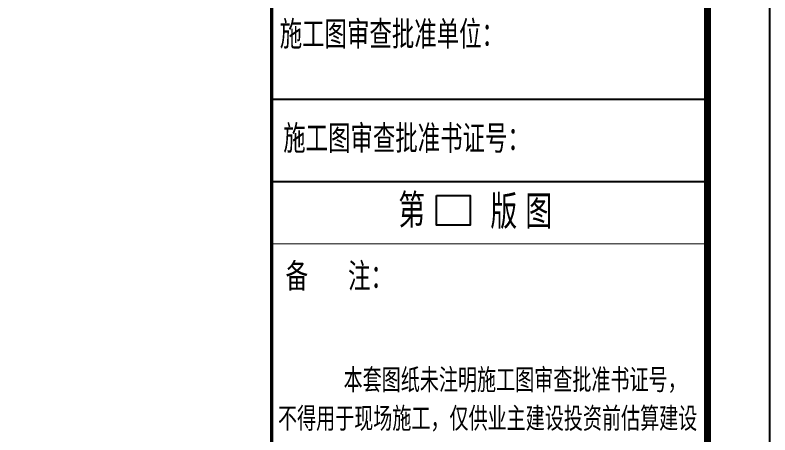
# Model space of a CAD drawing. Header units: millimetres. Extents: x 591771 to 1936534, y -622016 to 355666.
# Drawn here: x 667242 to 679360, y 276218 to 282961 of the extents above; entities that cross this region are included whole.
import ezdxf

# ---------------------------------------------------------------- set-up
doc = ezdxf.new("R2010")
doc.units = ezdxf.units.MM
doc.header["$LTSCALE"] = 80
for name, color, linetype in [('\\M+5CDBC\\M+5BFF2', 252, 'Continuous'), ('AXIS', 3, 'Continuous'), ('HZ', 2, 'Continuous')]:
    doc.layers.add(name, color=color, linetype=linetype)
doc.styles.add('_HZTXT', font='txt.shx', dxfattribs={"width": 0.8, "bigfont": 'hztxt.shx'})

msp = doc.modelspace()

# ---------------------------------------------------------------- linework, layer by layer
at = {"layer": '\\M+5CDBC\\M+5BFF2', "color": 2}
msp.add_lwpolyline([(595259.9, 231298.7), (679359.9, 231298.7), (679359.9, 290698.7), (595259.9, 290698.7)], close=True, dxfattribs=at)
at = {"layer": '\\M+5CDBC\\M+5BFF2', "color": 2, "const_width": 112.5}
msp.add_lwpolyline([(596260, 232298.7), (678359.9, 232298.7), (678359.9, 289698.7), (596260, 289698.7)], close=True, dxfattribs=at)
at = {"layer": '\\M+5CDBC\\M+5BFF2', "color": 2}
for points, const_width in [([(671359.7, 232298.7), (671359.7, 289698.7)], 56.2), ([(671359.7, 279286.5), (678359.9, 279286.5)], 20)]:
    msp.add_lwpolyline(points, dxfattribs=dict(at, const_width=const_width))
for points in [[(671359.7, 281609.2), (678359.9, 281609.2)], [(671359.7, 280285.2), (678359.9, 280285.2)]]:
    msp.add_lwpolyline(points, dxfattribs=at)
at = {"layer": 'AXIS'}
msp.add_lwpolyline([(674007.8, 280065.1), (674548.5, 280065.1), (674548.5, 279589.1), (674007.8, 279589.1)], close=True, dxfattribs=at)

# ---------------------------------------------------------------- texts
at = {"layer": '\\M+5CDBC\\M+5BFF2', "color": 2, "style": '_HZTXT', "width": 0.8}
for s, height, p in [('施工图审查批准单位：', 450, (671490.3, 282420.7)), ('施工图审查批准书证号：', 450, (671546.1, 280747.3)), (' 第', 540, (673008.4, 279548.3)), ('版', 540, (674871.4, 279528.4)), ('图', 540, (675432.5, 279528.4)), ('备  注：', 450, (671585.6, 278531.9))]:
    msp.add_text(s, height=height, dxfattribs=at).set_placement(p)
at = {"layer": 'HZ', "color": 1, "style": '_HZTXT', "width": 0.8}
for s, p in [('本套图纸未注明施工图审查批准书证号，', (672515.8, 276902.5)), ('不得用于现场施工，仅供业主建设投资前估算建设', (671462, 276282.7))]:
    msp.add_text(s, height=382.5, rotation=0.0025, dxfattribs=at).set_placement(p)

doc.saveas('drawing.dxf')
